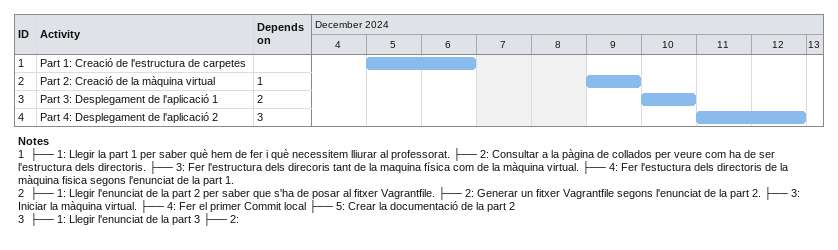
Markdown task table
| ID | Task | Start | Finish | Predecessors |
|---|---|---|---|---|
| 1 | Part 1: Creació de l'estructura de carpetes | 2024-12-05 | 2024-12-06 |  |
| 2 | Part 2: Creació de la màquina virtual | 2024-12-09 | 2024-12-09 | 1 |
| 3 | Part 3: Desplegament de l'aplicació 1 | 2024-12-10 | 2024-12-10 | 2 |
| 4 | Part 4: Desplegament de l'aplicació 2 | 2024-12-11 | 2024-12-12 | 3 |

Notes
- 1: ├── 1: Llegir la part 1 per saber què hem de fer i què necessitem lliurar al professorat. ├── 2: Consultar a la pàgina de collados per veure com ha de ser l'estructura dels directoris. ├── 3: Fer l'estructura dels direcoris tant de la maquina física com de la màquina virtual. ├── 4: Fer l'estuctura dels directoris de la màquina fisica segons l'enunciat de la part 1.
- 2: ├── 1: Llegir l'enunciat de la part 2 per saber que s'ha de posar al fitxer Vagrantfile. ├── 2: Generar un fitxer Vagrantfile segons l'enunciat de la part 2. ├── 3: Iniciar la màquina virtual. ├── 4: Fer el primer Commit local ├── 5: Crear la documentació de la part 2
- 3: ├── 1: Llegir l'enunciat de la part 3 ├── 2:
